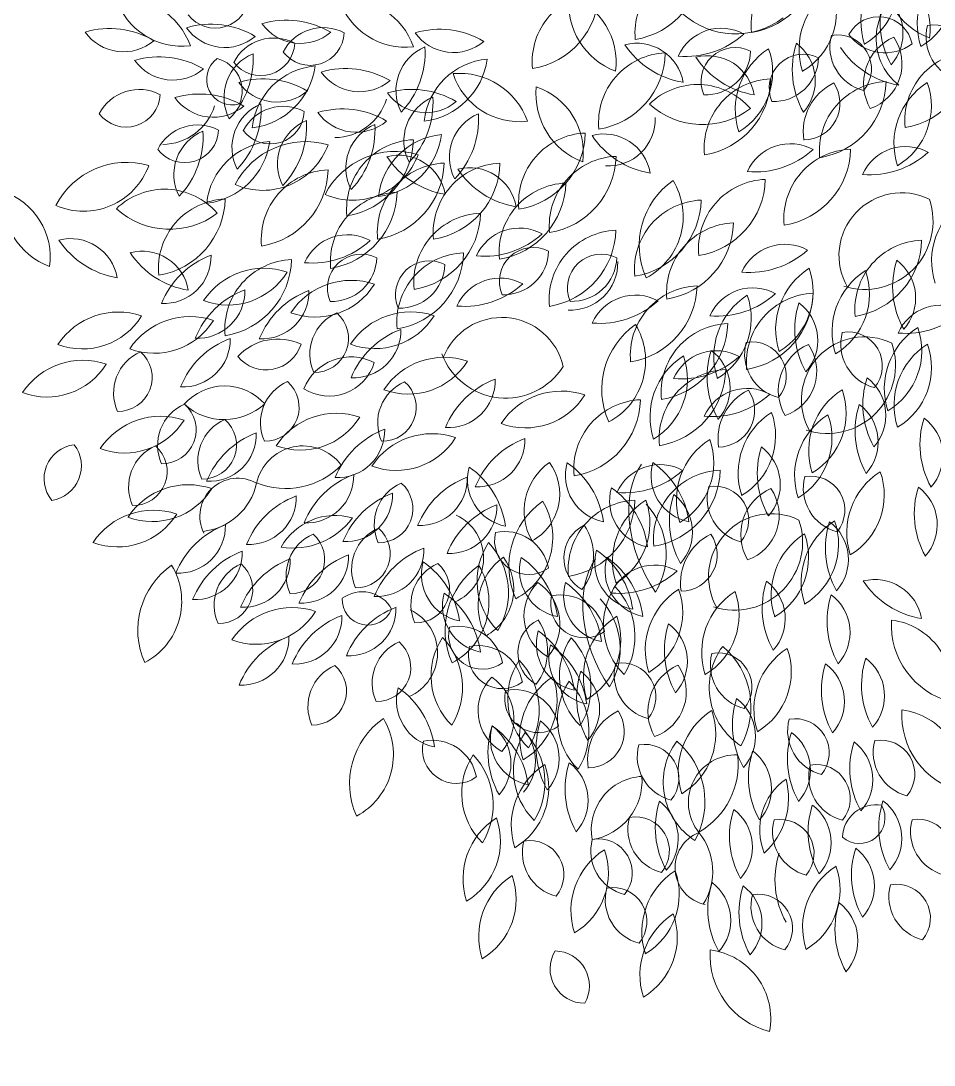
# Model space of a CAD drawing. Header units: millimetres. Extents: x -18002 to 19000, y -38859 to 21000.
# Drawn here: x -6977 to -5978, y 7218 to 8361 of the extents above; entities that cross this region are included whole.
import ezdxf

# ---------------------------------------------------------------- set-up
doc = ezdxf.new("R2010")
doc.units = ezdxf.units.MM
doc.layers.get('0').update_dxf_attribs({"lineweight": 25})
doc.layers.add('K-Hatch', color=7, linetype='Continuous', lineweight=25)
doc.layers.add('www.cadblocksfree.com', color=7, linetype='Continuous', lineweight=5)

# ---------------------------------------------------------------- blocks, each defined once
blk = doc.blocks.new('A$C76BB5F72')
at = {"color": 58, "true_color": 0x4d6600}
for centre, major_axis, ratio, start_param, end_param in [((1.031, 0.2509), (0.0047, 0.1418), 1, 0.073223, 1.699183), ((0.864, 0.3967), (0.0053, 0.1613), 1, 3.335082, 4.720481), ((0.7943, 0.237), (0.0047, 0.1418), 1, 0.073281, 1.699241), ((1.2607, 0.2589), (0.0048, 0.1474), 1, 0.601065, 1.917016), ((1.0473, 0.3355), (0.0047, 0.1421), 1, 3.713445, 5.087775), ((1.3757, 0.2542), (0.0048, 0.1474), 1, 0.601064, 1.917015), ((1.1624, 0.3308), (0.0047, 0.1421), 1, 3.713473, 5.087802), ((0.062, 0.1587), (0.0049, 0.1474), 1, -1.194121, 0.121829), ((0.1841, 0.3496), (0.0047, 0.1421), 1, 1.918248, 3.292578), ((0.5845, 0.1776), (0.0047, 0.1418), 1, 0.073223, 1.699183), ((0.4175, 0.3233), (0.0053, 0.1613), 1, 3.335082, 4.720481), ((0.6647, 0.2966), (0.0049, 0.1474), 1, 1.498677, 2.814628), ((0.4718, 0.1775), (0.0047, 0.1421), 1, 4.611083, 5.985412), ((-0.0583, 0.086), (0.0058, 0.1767), 1, -0.503255, 0.320067), ((-0.0301, 0.3113), (0.0032, 0.096), 1, 2.222352, 3.877584), ((0.0162, 0.1559), (0.003, 0.0915), 1, -0.454945, 1.128924), ((-0.0101, 0.2399), (0.0023, 0.0693), 1, 2.2575, 4.699649), ((0.2539, 0.0674), (0.0058, 0.1767), 1, -0.503319, 0.320004), ((0.2821, 0.2927), (0.0032, 0.096), 1, 2.222336, 3.877569), ((0.8283, 0.1503), (0.0032, 0.096), 1, -0.470458, 1.184775), ((0.756, 0.3655), (0.0058, 0.1767), 1, 3.087056, 3.910379), ((0.72, 0.054), (0.0047, 0.1418), 1, 0.073281, 1.699241), ((0.5529, 0.1997), (0.0053, 0.1613), 1, 3.335119, 4.720518), ((0.8566, 0.1375), (0.0023, 0.0693), 1, -0.435294, 2.006854), ((0.7964, 0.2018), (0.003, 0.0915), 1, 3.135462, 4.719331), ((0.9955, 0.124), (0.0023, 0.0693), 1, -0.435267, 2.006881), ((0.0625, -0.0127), (0.0058, 0.1767), 1, -0.503255, 0.320068), ((0.9353, 0.1882), (0.003, 0.0915), 1, 3.135471, 4.71934), ((0.0907, 0.2126), (0.0032, 0.096), 1, 2.222351, 3.877584), ((0.2944, 0.0067), (0.0049, 0.1474), 1, -1.194122, 0.121829), ((0.4165, 0.1977), (0.0047, 0.1421), 1, 1.918314, 3.292644), ((0.1588, -0.0387), (0.0032, 0.096), 1, 0.427146, 2.082378), ((-0.0546, 0.039), (0.0058, 0.1767), 1, 3.984718, 4.80804), ((-0.192, -0.0524), (0.0032, 0.096), 1, 0.427146, 2.082378), ((-0.4053, 0.0252), (0.0058, 0.1767), 1, 3.984718, 4.80804), ((0.2709, -0.1124), (0.0047, 0.1421), 1, 0.123059, 1.497388), ((0.1119, 0.0491), (0.0049, 0.1474), 1, 3.293873, 4.609823), ((0.3897, 0.0364), (0.0053, 0.1613), 1, 3.335082, 4.720481), ((-0.0798, -0.1262), (0.0047, 0.1421), 1, 0.123059, 1.497388), ((-0.2388, 0.0354), (0.0049, 0.1474), 1, 3.293873, 4.609823), ((0.039, 0.0227), (0.0053, 0.1613), 1, 3.335082, 4.720481), ((0.6194, -0.1569), (0.0047, 0.1418), 1, 0.073223, 1.699183), ((0.4524, -0.0112), (0.0053, 0.1613), 1, 3.335082, 4.720481), ((0.8969, 0.1297), (0.0058, 0.1767), 1, 3.087158, 3.91048), ((1.0979, -0.1423), (0.0047, 0.1418), 1, 0.073281, 1.699241), ((0.9309, 0.0034), (0.0053, 0.1613), 1, 3.335082, 4.720481), ((0.2687, -0.1707), (0.0047, 0.1418), 1, 0.073223, 1.699183), ((0.1017, -0.0249), (0.0053, 0.1613), 1, 3.335082, 4.720481), ((0.3827, -0.1709), (0.0047, 0.1418), 1, 0.073281, 1.699241), ((0.032, -0.1846), (0.0047, 0.1418), 1, 0.073281, 1.699241), ((0.9239, -0.2039), (0.0047, 0.1418), 1, 0.073281, 1.699241), ((0.7569, -0.0582), (0.0053, 0.1613), 1, 3.335086, 4.720484), ((0.8225, -0.1967), (0.0053, 0.1613), 1, 0.642311, 2.02771), ((0.6088, -0.1379), (0.0047, 0.1418), 1, 3.663644, 5.289604), ((1.1966, -0.2177), (0.0042, 0.1281), 1, -0.420699, 2.130061), ((-0.1778, -0.244), (0.0047, 0.1418), 1, 0.073223, 1.699183), ((-0.3448, -0.0983), (0.0053, 0.1613), 1, 3.335082, 4.720481), ((0.1729, -0.2303), (0.0047, 0.1418), 1, 0.073223, 1.699183), ((0.0059, -0.0845), (0.0053, 0.1613), 1, 3.335082, 4.720481), ((1.1212, -0.1476), (0.0046, 0.139), 1, 2.861645, 5.075292), ((1.4049, -0.2285), (0.0049, 0.1474), 1, 0.601095, 1.917046), ((0.4167, -0.2576), (0.0032, 0.096), 1, -0.470458, 1.184775), ((0.066, -0.2713), (0.0032, 0.096), 1, -0.470458, 1.184775), ((-0.0063, -0.0561), (0.0058, 0.1767), 1, 3.087056, 3.910379), ((0.3444, -0.0424), (0.0058, 0.1767), 1, 3.087056, 3.910379), ((1.2427, -0.3281), (0.0047, 0.1418), 1, 0.07322, 1.69918), ((0.0943, -0.2841), (0.0023, 0.0693), 1, -0.435294, 2.006854), ((0.3084, -0.3539), (0.0047, 0.1418), 1, 0.073281, 1.699241), ((0.1413, -0.2081), (0.0053, 0.1613), 1, 3.335119, 4.720518), ((0.445, -0.2703), (0.0023, 0.0693), 1, -0.435294, 2.006854), ((0.3848, -0.2061), (0.003, 0.0915), 1, 3.135462, 4.719331), ((0.584, -0.2839), (0.0023, 0.0693), 1, -0.435267, 2.006881), ((-0.0423, -0.3676), (0.0047, 0.1418), 1, 0.073281, 1.699241), ((-0.2094, -0.2219), (0.0053, 0.1613), 1, 3.335119, 4.720518), ((0.0341, -0.2198), (0.003, 0.0915), 1, 3.135462, 4.719331), ((0.2333, -0.2976), (0.0023, 0.0693), 1, -0.435267, 2.006881), ((0.5237, -0.2196), (0.003, 0.0915), 1, 3.135471, 4.71934), ((1.3547, -0.2815), (0.0058, 0.1767), 1, 1.291907, 2.11523), ((1.1288, -0.3041), (0.0032, 0.096), 1, 4.017564, 5.672797), ((0.173, -0.2334), (0.003, 0.0915), 1, 3.135471, 4.71934), ((1.0868, -0.3679), (0.0048, 0.1474), 1, 0.601065, 1.917016), ((0.8735, -0.2913), (0.0047, 0.1421), 1, 3.713445, 5.087775), ((1.2019, -0.3726), (0.0048, 0.1474), 1, 0.601064, 1.917015), ((0.9885, -0.296), (0.0047, 0.1421), 1, 3.713473, 5.087802), ((0.8204, -0.1643), (0.0058, 0.1767), 1, 3.087158, 3.91048), ((1.0214, -0.4364), (0.0047, 0.1418), 1, 0.073281, 1.699241), ((0.8544, -0.2907), (0.0053, 0.1613), 1, 3.335082, 4.720481), ((1.2768, -0.4148), (0.0032, 0.096), 1, -0.470458, 1.184775), ((1.2044, -0.1996), (0.0058, 0.1767), 1, 3.087159, 3.910481), ((0.746, -0.4908), (0.0053, 0.1613), 1, 0.642311, 2.02771), ((0.5322, -0.4319), (0.0047, 0.1418), 1, 3.663644, 5.289604), ((0.8474, -0.498), (0.0047, 0.1418), 1, 0.073281, 1.699241), ((0.6803, -0.3523), (0.0053, 0.1613), 1, 3.335086, 4.720484), ((1.1201, -0.5118), (0.0042, 0.1281), 1, -0.420699, 2.130061), ((1.0447, -0.4416), (0.0046, 0.139), 1, 2.861645, 5.075292), ((1.3283, -0.5226), (0.0049, 0.1474), 1, 0.601095, 1.917046), ((1.115, -0.446), (0.0047, 0.1421), 1, 3.713487, 5.087816), ((1.2782, -0.5755), (0.0058, 0.1767), 1, 1.291907, 2.11523), ((1.0523, -0.5982), (0.0032, 0.096), 1, 4.017564, 5.672797), ((1.0103, -0.662), (0.0048, 0.1474), 1, 0.601065, 1.917016), ((0.797, -0.5854), (0.0047, 0.1421), 1, 3.713445, 5.087775), ((1.1254, -0.6667), (0.0048, 0.1474), 1, 0.601064, 1.917015), ((0.912, -0.5901), (0.0047, 0.1421), 1, 3.713473, 5.087802), ((1.4104, -0.6034), (0.0058, 0.1767), 1, 1.291906, 2.115229), ((1.1845, -0.626), (0.0032, 0.096), 1, 4.017562, 5.672795), ((0.5477, -0.7393), (0.004, 0.1215), 1, 0.646107, 2.126683), ((0.3894, -0.7043), (0.0036, 0.1094), 1, 3.680361, 5.375633), ((0.6066, -0.6667), (0.0032, 0.096), 1, 1.32475, 2.979982), ((0.4129, -0.7852), (0.0058, 0.1767), 1, -1.40088, -0.577558), ((0.6309, -0.5251), (0.0058, 0.1767), 1, 3.087158, 3.91048), ((0.794, -0.8034), (-0.0919, 0.1913), 0.647834, 0.34295, 1.798552), ((0.7811, -0.6665), (0.0032, 0.096), 1, 1.32478, 2.980013), ((0.8319, -0.7972), (0.0047, 0.1418), 1, 0.073281, 1.699241), ((0.5874, -0.7849), (0.0058, 0.1767), 1, -1.400885, -0.577563), ((0.6649, -0.6514), (0.0053, 0.1613), 1, 3.335082, 4.720481), ((0.6967, -0.7179), (0.0032, 0.096), 1, 1.324774, 2.980007), ((0.503, -0.8363), (0.0058, 0.1767), 1, -1.400884, -0.577561), ((0.5565, -0.8515), (0.0053, 0.1613), 1, 0.642311, 2.02771), ((0.3428, -0.7927), (0.0047, 0.1418), 1, 3.663644, 5.289604), ((0.6579, -0.8588), (0.0047, 0.1418), 1, 0.073281, 1.699241), ((0.4909, -0.713), (0.0053, 0.1613), 1, 3.335086, 4.720484), ((0.5685, -0.827), (0.0048, 0.1474), 1, 4.191457, 5.507408), ((0.9306, -0.8725), (0.0042, 0.1281), 1, -0.420699, 2.130061), ((0.8552, -0.8024), (0.0046, 0.139), 1, 2.861645, 5.075292), ((1.1389, -0.8833), (0.0049, 0.1474), 1, 0.601095, 1.917046), ((0.9255, -0.8068), (0.0047, 0.1421), 1, 3.713487, 5.087816), ((0.4539, -0.9326), (0.004, 0.1215), 1, 0.646107, 2.126683), ((0.2956, -0.8977), (0.0036, 0.1094), 1, 3.680361, 5.375633), ((0.5128, -0.8601), (0.0032, 0.096), 1, 1.32475, 2.979982), ((0.3191, -0.9785), (0.0058, 0.1767), 1, -1.40088, -0.577558), ((0.7002, -0.9968), (-0.0919, 0.1913), 0.647834, 0.34295, 1.798552), ((0.6873, -0.8599), (0.0032, 0.096), 1, 1.32478, 2.980013), ((0.4936, -0.9783), (0.0058, 0.1767), 1, -1.400885, -0.577563), ((0.6029, -0.9113), (0.0032, 0.096), 1, 1.324774, 2.980007), ((0.4092, -1.0297), (0.0058, 0.1767), 1, -1.400884, -0.577561), ((1.0887, -0.9363), (0.0058, 0.1767), 1, 1.291907, 2.11523), ((0.8628, -0.9589), (0.0032, 0.096), 1, 4.017564, 5.672797), ((1.142, -0.9747), (0.0032, 0.096), 1, -1.368021, 0.287212), ((1.2651, -0.7839), (0.0058, 0.1767), 1, 2.189528, 3.01285), ((0.8209, -1.0227), (0.0048, 0.1474), 1, 0.601065, 1.917016), ((0.6075, -0.9461), (0.0047, 0.1421), 1, 3.713445, 5.087775), ((0.9359, -1.0274), (0.0048, 0.1474), 1, 0.601064, 1.917015), ((0.7225, -0.9508), (0.0047, 0.1421), 1, 3.713473, 5.087802), ((1.2209, -0.9641), (0.0058, 0.1767), 1, 1.291906, 2.115229), ((0.995, -0.9867), (0.0032, 0.096), 1, 4.017562, 5.672795), ((0.4747, -1.0203), (0.0048, 0.1474), 1, 4.191457, 5.507408), ((1.3367, -0.9718), (0.0053, 0.1613), 1, 1.53995, 2.925349), ((1.1575, -1.1022), (0.0047, 0.1418), 1, 4.56123, 6.18719)]:
    blk.add_ellipse(centre, major_axis=major_axis, ratio=ratio, start_param=start_param, end_param=end_param, dxfattribs=at)
at = {"color": 96, "true_color": 0x006600}
for centre, major_axis, start_param, end_param in [((0.6273, 0.3827), (0.0053, 0.1613), 3.335141, 4.720539), ((0.6559, 0.1196), (0.0032, 0.096), -1.3681, 0.287133), ((0.779, 0.3104), (0.0058, 0.1767), 2.189529, 3.012851), ((0.8009, 0.094), (0.0032, 0.096), -1.368017, 0.287216), ((0.9241, 0.2848), (0.0058, 0.1767), 2.189533, 3.012855), ((0.1974, -0.0553), (0.0058, 0.1767), -0.503254, 0.320068), ((0.2256, 0.17), (0.0032, 0.096), 2.222352, 3.877584), ((0.5978, 0.1115), (0.0049, 0.1474), 1.498683, 2.814634), ((0.4049, -0.0076), (0.0047, 0.1421), 4.611084, 5.985413), ((0.7904, 0.211), (0.0053, 0.1613), 2.437518, 3.822917), ((0.5889, -0.0655), (0.0032, 0.096), -1.368021, 0.287212), ((0.7121, 0.1252), (0.0058, 0.1767), 2.189529, 3.012851), ((0.2157, -0.0252), (0.0053, 0.1613), 3.335141, 4.720539), ((0.3154, -0.1344), (0.0032, 0.096), -1.36802, 0.287213), ((0.4386, 0.0564), (0.0058, 0.1767), 2.189529, 3.012851), ((-0.135, -0.0389), (0.0053, 0.1613), 3.335141, 4.720539), ((0.9579, -0.2906), (0.0032, 0.096), -0.470462, 1.184771), ((0.8856, -0.0754), (0.0058, 0.1767), 3.087024, 3.910347), ((0.8814, -0.5847), (0.0032, 0.096), -0.470462, 1.184771), ((0.809, -0.3695), (0.0058, 0.1767), 3.087024, 3.910347), ((0.2464, -0.8354), (0.0032, 0.0971), 3.58946, 5.874126), ((0.4353, -0.7992), (0.0023, 0.0693), 1.359914, 3.802063), ((0.386, -0.8722), (0.003, 0.0915), -1.352507, 0.231361), ((0.582, -0.8348), (0.0025, 0.0747), 0.498451, 2.643311), ((0.4572, -0.8307), (0.0036, 0.1107), 4.077285, 5.347414), ((0.4724, -0.8818), (0.0047, 0.1421), 1.020677, 2.395007), ((0.247, -0.9053), (0.0048, 0.1474), 4.191457, 5.507408), ((0.6919, -0.9454), (0.0032, 0.096), -0.470462, 1.184771), ((0.6196, -0.7302), (0.0058, 0.1767), 3.087024, 3.910347), ((0.1526, -1.0287), (0.0032, 0.0971), 3.58946, 5.874126), ((0.3415, -0.9925), (0.0023, 0.0693), 1.359914, 3.802063), ((0.2922, -1.0655), (0.003, 0.0915), -1.352507, 0.231361), ((0.4882, -1.0282), (0.0025, 0.0747), 0.498451, 2.643311), ((0.3634, -1.0241), (0.0036, 0.1107), 4.077285, 5.347414), ((0.3786, -1.0751), (0.0047, 0.1421), 1.020677, 2.395007), ((0.1532, -1.0987), (0.0048, 0.1474), 4.191457, 5.507408), ((0.9457, -1.0991), (0.0047, 0.1418), 0.970842, 2.596802), ((0.7276, -1.1388), (0.0053, 0.1613), 4.232715, 5.618114), ((0.5349, -1.1214), (0.0047, 0.1421), 1.020677, 2.395006), ((0.3095, -1.145), (0.0048, 0.1474), 4.191457, 5.507408), ((0.8519, -1.2925), (0.0047, 0.1418), 0.970842, 2.596802), ((0.6338, -1.3322), (0.0053, 0.1613), 4.232715, 5.618114), ((0.4411, -1.3148), (0.0047, 0.1421), 1.020677, 2.395006), ((0.2157, -1.3383), (0.0048, 0.1474), 4.191457, 5.507408)]:
    blk.add_ellipse(centre, major_axis=major_axis, ratio=1, start_param=start_param, end_param=end_param, dxfattribs=at)
at = {"color": 98, "true_color": 0x004700}
for centre, major_axis, start_param, end_param in [((1.3052, 0.3644), (0.0048, 0.1474), 1.498638, 2.814589), ((1.1123, 0.2453), (0.0047, 0.1421), 4.611055, 5.985384), ((1.1346, 0.2038), (0.0048, 0.1474), 0.601065, 1.917016), ((0.9212, 0.2804), (0.0047, 0.1421), 3.713477, 5.087806), ((1.2644, 0.225), (0.0737, 0.0949), 1.113272, 3.142095), ((-0.3933, 0.1607), (0.0048, 0.1474), -1.194186, 0.121765), ((-0.2712, 0.3516), (0.0047, 0.1421), 1.918249, 3.292578), ((-0.2037, 0.3158), (0.0023, 0.0693), 2.257561, 4.699709), ((1.329, 0.2584), (0.0058, 0.1767), 1.291936, 2.115259), ((1.103, 0.2358), (0.0032, 0.096), 4.017596, 5.672829), ((-0.2123, 0.0777), (0.0058, 0.1767), -0.503318, 0.320004), ((1.1497, 0.2005), (0.0023, 0.0693), -1.332875, 1.109274), ((1.2615, 0.1839), (0.0023, 0.0693), 4.052715, 6.494864), ((-0.419, 0.0689), (0.0058, 0.1767), -0.503318, 0.320004), ((-0.3908, 0.2942), (0.0032, 0.096), 2.222352, 3.877584), ((-0.1841, 0.303), (0.0032, 0.096), 2.222378, 3.877611), ((1.0654, 0.1634), (0.0023, 0.0693), 4.052729, 6.494878), ((1.3375, 0.2283), (0.003, 0.0915), 1.340306, 2.924175), ((-0.0845, 0.1348), (0.003, 0.0915), -0.454944, 1.128925), ((-0.1109, 0.2189), (0.0023, 0.0693), 2.257501, 4.69965), ((1.15, 0.1615), (0.0058, 0.1767), 1.291936, 2.115258), ((0.9241, 0.1388), (0.0032, 0.096), 4.017596, 5.672829), ((1.1415, 0.2079), (0.003, 0.0915), 1.340229, 2.924098), ((1.1624, 0.2876), (0.003, 0.0915), 2.237867, 3.821736), ((1.2214, 0.1339), (0.0034, 0.1027), 0.447466, 2.127616), ((1.1006, 0.1734), (0.0032, 0.0963), 3.511213, 5.34704), ((-0.318, 0.0112), (0.0058, 0.1767), -0.503319, 0.320004), ((-0.0898, 0.1056), (0.0032, 0.096), 0.427146, 2.082378), ((-0.3031, 0.1832), (0.0058, 0.1767), 3.984718, 4.80804), ((0.2609, 0.1193), (0.0032, 0.096), 0.427146, 2.082378), ((0.0476, 0.1969), (0.0058, 0.1767), 3.984718, 4.80804), ((1.0044, 0.0801), (0.0048, 0.1474), 0.601066, 1.917017), ((0.791, 0.1567), (0.0047, 0.1421), 3.713445, 5.087775), ((1.2191, 0.3045), (0.0058, 0.1767), 2.189533, 3.012855), ((1.3444, 0.0572), (0.0047, 0.1418), 0.07322, 1.69918), ((1.1774, 0.2029), (0.0053, 0.1613), 3.335086, 4.720484), ((-0.2898, 0.2365), (0.0032, 0.096), 2.222376, 3.877608), ((-0.1691, 0.142), (0.0017, 0.0522), 0.65756, 3.466582), ((-0.2172, 0.1182), (0.0022, 0.0684), 4.351572, 6.05563), ((0.2048, 0.2031), (0.0048, 0.1474), 3.293839, 4.60979), ((0.3638, 0.0416), (0.0047, 0.1421), 0.123091, 1.49742), ((-0.1058, -0.0338), (0.0058, 0.1767), -0.503318, 0.320004), ((-0.1459, 0.1894), (0.0048, 0.1474), 3.293839, 4.60979), ((0.0131, 0.0279), (0.0047, 0.1421), 0.123091, 1.49742), ((-0.0776, 0.1915), (0.0032, 0.096), 2.222376, 3.877608), ((0.9353, 0.0012), (0.0047, 0.1418), 0.073278, 1.699238), ((0.7682, 0.1469), (0.0053, 0.1613), 3.335148, 4.720547), ((1.1063, 0.0351), (0.0036, 0.1107), 0.486892, 1.757021), ((0.9957, 0.093), (0.0025, 0.0747), 3.191166, 5.336025), ((1.1703, -0.0044), (0.0047, 0.1418), 0.073281, 1.699241), ((1.0033, 0.1413), (0.0053, 0.1613), 3.335119, 4.720518), ((1.328, 0.0112), (0.0048, 0.1474), 0.601065, 1.917016), ((1.1147, 0.0878), (0.0047, 0.1421), 3.713445, 5.087775), ((-0.359, 0.0298), (0.003, 0.0915), -0.454951, 1.128918), ((-0.3854, 0.1139), (0.0023, 0.0693), 2.257555, 4.699704), ((-0.236, -0.0647), (0.0058, 0.1767), -0.503255, 0.320068), ((-0.3112, 0.1201), (0.0036, 0.1107), 3.179686, 4.449815), ((-0.2078, 0.1606), (0.0032, 0.096), 2.222354, 3.877587), ((-0.0736, 0.0032), (0.0032, 0.096), 0.427221, 2.082454), ((-0.287, 0.0808), (0.0058, 0.1767), 3.984673, 4.807996), ((-0.0651, -0.0046), (0.003, 0.0915), -0.454945, 1.128924), ((0.0396, 0.1338), (0.0036, 0.1107), 3.179686, 4.449815), ((0.2771, 0.0169), (0.0032, 0.096), 0.427221, 2.082454), ((0.0637, 0.0945), (0.0058, 0.1767), 3.984673, 4.807996), ((-0.0915, 0.0795), (0.0023, 0.0693), 2.257556, 4.699705), ((0.5977, 0.0612), (0.0032, 0.096), 3.120001, 4.775234), ((-0.2397, -0.0427), (0.003, 0.0915), -0.454945, 1.128923), ((-0.2661, 0.0413), (0.0023, 0.0693), 2.257505, 4.699654), ((-0.0195, -0.1465), (0.0053, 0.1613), -0.255246, 1.130152), ((-0.1067, 0.0573), (0.0047, 0.1418), 2.766041, 4.392001), ((0.1641, -0.1665), (0.0053, 0.1613), -0.255246, 1.130152), ((0.9693, -0.0855), (0.0032, 0.096), -0.470464, 1.184769), ((1.2044, -0.0911), (0.0032, 0.096), -0.470458, 1.184775), ((-0.3851, -0.1889), (0.0053, 0.1613), -0.255246, 1.130152), ((0.0768, 0.0373), (0.0047, 0.1418), 2.766041, 4.392001), ((0.1704, -0.1088), (0.0032, 0.096), -1.36802, 0.287213), ((0.2935, 0.082), (0.0058, 0.1767), 2.189497, 3.012819), ((1.132, 0.1241), (0.0058, 0.1767), 3.087058, 3.91038), ((-0.4724, 0.0148), (0.0047, 0.1418), 2.766041, 4.392001), ((-0.3068, -0.2241), (0.0047, 0.1418), -0.824365, 0.801595), ((0.517, -0.2114), (0.0047, 0.1418), 0.073251, 1.699212), ((0.35, -0.0657), (0.0053, 0.1613), 3.335119, 4.720518), ((-0.4895, -0.1021), (0.0049, 0.1474), 1.498683, 2.814634), ((-0.6824, -0.2212), (0.0047, 0.1421), 4.611078, 5.985407), ((0.7931, -0.2462), (0.0047, 0.1418), 0.073278, 1.699238), ((0.6261, -0.1004), (0.0053, 0.1613), 3.335148, 4.720547), ((-0.297, -0.0026), (0.0053, 0.1613), 2.437543, 3.822942), ((0.343, -0.273), (0.0047, 0.1418), 0.073251, 1.699212), ((0.176, -0.1273), (0.0053, 0.1613), 3.335141, 4.720539), ((0.619, -0.3078), (0.0047, 0.1418), 0.07322, 1.69918), ((0.452, -0.162), (0.0053, 0.1613), 3.335119, 4.720518), ((0.8587, -0.2929), (0.0047, 0.1418), 0.073278, 1.699238), ((0.6917, -0.1471), (0.0053, 0.1613), 3.335148, 4.720547), ((-0.4984, -0.2791), (0.0032, 0.096), -1.368098, 0.287135), ((-0.3752, -0.0883), (0.0058, 0.1767), 2.189494, 3.012816), ((1.0757, -0.1824), (0.0053, 0.1613), 3.335082, 4.720481), ((-0.3533, -0.3047), (0.0032, 0.096), -1.368021, 0.287212), ((-0.2302, -0.1139), (0.0058, 0.1767), 2.189529, 3.012851), ((-0.3083, -0.2195), (0.0032, 0.096), 3.119911, 4.775143), ((-0.1497, -0.382), (0.0058, 0.1767), 0.394351, 1.217673), ((-0.1045, -0.391), (0.0049, 0.1474), -0.296499, 1.019452), ((0.5212, -0.2329), (0.0032, 0.096), 3.120001, 4.775234), ((-0.1777, -0.1765), (0.0047, 0.1421), 2.815854, 4.190183), ((0.0734, -0.4157), (0.0048, 0.1474), -0.296562, 1.019389), ((0.0002, -0.2011), (0.0047, 0.1421), 2.815852, 4.190181), ((0.377, -0.3597), (0.0032, 0.096), -0.470385, 1.184848), ((0.3047, -0.1445), (0.0058, 0.1767), 3.087157, 3.91048), ((-0.2394, -0.2903), (0.0032, 0.096), 3.119906, 4.775139), ((-0.0808, -0.4529), (0.0058, 0.1767), 0.394351, 1.217673), ((-0.1087, -0.2916), (0.0032, 0.096), 3.120001, 4.775234), ((0.0499, -0.4541), (0.0058, 0.1767), 0.394251, 1.217573), ((0.6531, -0.3944), (0.0032, 0.096), -0.470462, 1.184771), ((0.7847, -0.4211), (0.0047, 0.1418), 0.073278, 1.699238), ((0.6177, -0.2754), (0.0053, 0.1613), 3.335082, 4.720481), ((0.8928, -0.3796), (0.0032, 0.096), -0.470464, 1.184769), ((-0.4016, -0.4804), (0.0049, 0.1474), -0.296499, 1.019452), ((0.1951, -0.4799), (0.0048, 0.1474), -0.296562, 1.019389), ((0.5807, -0.1792), (0.0058, 0.1767), 3.087023, 3.910345), ((0.9607, -0.423), (0.0048, 0.1474), 0.601065, 1.917016), ((0.7474, -0.3464), (0.0047, 0.1421), 3.713477, 5.087806), ((1.1551, -0.3684), (0.0058, 0.1767), 1.291936, 2.115259), ((0.9292, -0.391), (0.0032, 0.096), 4.017596, 5.672829), ((-0.4747, -0.2659), (0.0047, 0.1421), 2.815854, 4.190183), ((-0.2551, -0.4895), (0.0048, 0.1474), -0.296562, 1.019389), ((0.0808, -0.4185), (0.003, 0.0915), 0.442628, 2.026496), ((-0.0013, -0.3868), (0.0023, 0.0693), 3.155107, 5.597256), ((0.1219, -0.2654), (0.0047, 0.1421), 2.815854, 4.190183), ((0.3809, -0.4721), (0.0042, 0.1281), -1.318305, 1.232454), ((-0.3282, -0.2749), (0.0047, 0.1421), 2.815854, 4.190183), ((-0.0761, -0.4987), (0.0036, 0.1107), -0.410679, 0.85945), ((0.0787, -0.3711), (0.0032, 0.096), 3.119942, 4.775175), ((0.2373, -0.5336), (0.0058, 0.1767), 0.394251, 1.217573), ((1.1637, -0.3985), (0.003, 0.0915), 1.340306, 2.924175), ((1.0876, -0.4429), (0.0023, 0.0693), 4.052715, 6.494864), ((1.3084, -0.4889), (0.0048, 0.1474), 0.601065, 1.917016), ((1.0951, -0.4123), (0.0047, 0.1421), 3.713473, 5.087802), ((-0.2693, -0.3896), (0.0032, 0.096), 3.119911, 4.775143), ((-0.1107, -0.5521), (0.0058, 0.1767), 0.394351, 1.217673), ((-0.0999, -0.3761), (0.0025, 0.0747), 2.293588, 4.438447), ((0.9676, -0.4189), (0.003, 0.0915), 1.340229, 2.924098), ((0.8916, -0.4633), (0.0023, 0.0693), 4.052729, 6.494878), ((1.0475, -0.4929), (0.0034, 0.1027), 0.447466, 2.127616), ((0.9267, -0.4534), (0.0032, 0.0963), 3.511213, 5.34704), ((-0.4736, -0.5786), (0.0049, 0.1474), -0.296497, 1.019454), ((-0.3195, -0.4981), (0.003, 0.0915), 0.44266, 2.026529), ((-0.4017, -0.4663), (0.0023, 0.0693), 3.155015, 5.597163), ((0.0728, -0.5271), (0.0034, 0.1027), -0.450109, 1.230041), ((0.2631, -0.5728), (0.0048, 0.1474), -0.296562, 1.019389), ((0.3887, -0.3694), (0.0046, 0.139), 1.964085, 4.177731), ((0.8305, -0.5467), (0.0048, 0.1474), 0.601066, 1.917017), ((0.6172, -0.4701), (0.0047, 0.1421), 3.713445, 5.087775), ((0.8187, -0.5078), (0.0032, 0.096), -0.470468, 1.184765), ((0.7464, -0.2926), (0.0058, 0.1767), 3.087023, 3.910345), ((0.9762, -0.4653), (0.0058, 0.1767), 1.291936, 2.115258), ((0.7502, -0.4879), (0.0032, 0.096), 4.017596, 5.672829), ((-0.5468, -0.3641), (0.0047, 0.1421), 2.815912, 4.190241), ((0.0284, -0.408), (0.0032, 0.0963), 2.613669, 4.449497), ((0.19, -0.3582), (0.0047, 0.1421), 2.815854, 4.190183), ((0.8433, -0.592), (0.0047, 0.1418), 0.07322, 1.69918), ((0.6763, -0.4463), (0.0053, 0.1613), 3.335086, 4.720484), ((1.294, -0.5211), (0.0058, 0.1767), 1.29191, 2.115232), ((1.0681, -0.5437), (0.0032, 0.096), 4.017564, 5.672796), ((-0.1843, -0.593), (0.0036, 0.1093), -0.8076, 0.887672), ((-0.0199, -0.5589), (0.003, 0.0915), 0.442665, 2.026534), ((-0.102, -0.5271), (0.0023, 0.0693), 3.155107, 5.597256), ((0.2191, -0.5591), (0.003, 0.0915), 0.44266, 2.026529), ((0.1369, -0.5273), (0.0023, 0.0693), 3.155107, 5.597256), ((0.2711, -0.4729), (0.0032, 0.096), 3.119942, 4.775174), ((0.4296, -0.6354), (0.0058, 0.1767), 0.394251, 1.217574), ((0.5023, -0.6417), (0.0049, 0.1474), -0.296502, 1.019449), ((0.4292, -0.4271), (0.0047, 0.1421), 2.815912, 4.190241), ((0.9325, -0.5916), (0.0036, 0.1107), 0.486892, 1.757021), ((0.8218, -0.5338), (0.0025, 0.0747), 3.191166, 5.336025), ((1.1542, -0.6156), (0.0048, 0.1474), 0.601065, 1.917016), ((0.9409, -0.539), (0.0047, 0.1421), 3.713445, 5.087775), ((-0.3151, -0.6929), (0.0048, 0.1474), -0.296562, 1.019389), ((-0.2298, -0.6049), (0.003, 0.0915), 0.442665, 2.026534), ((-0.312, -0.5731), (0.0023, 0.0693), 3.155104, 5.597253), ((-0.1854, -0.4308), (0.004, 0.1215), 2.441333, 3.921909), ((0.0434, -0.687), (0.0049, 0.1474), -0.296499, 1.019452), ((0.6693, -0.6536), (0.0047, 0.1418), 0.073278, 1.699238), ((0.5022, -0.5079), (0.0053, 0.1613), 3.335148, 4.720547), ((-0.3882, -0.4784), (0.0047, 0.1421), 2.815852, 4.190181), ((-0.1476, -0.6362), (0.003, 0.0915), 0.442661, 2.02653), ((-0.2297, -0.6044), (0.0023, 0.0693), 3.155107, 5.597256), ((-0.0298, -0.4725), (0.0047, 0.1421), 2.815852, 4.190181), ((0.0459, -0.5748), (0.0032, 0.096), 3.11991, 4.775143), ((0.2045, -0.7374), (0.0058, 0.1767), 0.394351, 1.217674), ((0.2386, -0.7286), (0.0048, 0.1474), -0.296569, 1.019382), ((-0.216, -0.5824), (0.0032, 0.096), 3.11991, 4.775143), ((-0.0575, -0.7449), (0.0058, 0.1767), 0.394351, 1.217673), ((0.1655, -0.5141), (0.0047, 0.1421), 2.815854, 4.190183), ((0.3318, -0.5936), (0.0032, 0.096), 3.120001, 4.775234), ((0.4903, -0.7561), (0.0058, 0.1767), 0.394351, 1.217673), ((0.8842, -0.7171), (0.0048, 0.1474), 0.601065, 1.917016), ((0.6709, -0.6405), (0.0047, 0.1421), 3.713477, 5.087806), ((-0.483, -0.6731), (0.0023, 0.0699), 0.156249, 2.28705), ((-0.5478, -0.6471), (0.0023, 0.071), 3.324162, 5.402227), ((-0.2889, -0.69), (0.003, 0.0915), 0.442665, 2.026534), ((-0.3711, -0.6582), (0.0023, 0.0693), 3.155107, 5.597256), ((-0.0247, -0.7032), (0.0032, 0.0971), -0.898595, 1.386071), ((1.0786, -0.6624), (0.0058, 0.1767), 1.291936, 2.115259), ((0.8527, -0.6851), (0.0032, 0.096), 4.017596, 5.672829), ((-0.06, -0.5347), (0.0052, 0.1583), 2.790605, 3.972048), ((0.4068, -0.6757), (0.0032, 0.096), 1.324745, 2.979978), ((0.213, -0.7941), (0.0058, 0.1767), -1.40088, -0.577558), ((0.7033, -0.7403), (0.0032, 0.096), -0.470464, 1.184769), ((1.2319, -0.783), (0.0048, 0.1474), 0.601065, 1.917016), ((1.0186, -0.7064), (0.0047, 0.1421), 3.713473, 5.087802), ((-0.2586, -0.8328), (0.0049, 0.1474), -0.296502, 1.019449), ((-0.1578, -0.7493), (0.0025, 0.0772), -0.486207, 2.0662), ((-0.0174, -0.6671), (0.0032, 0.096), 3.119911, 4.775143), ((0.1412, -0.8296), (0.0058, 0.1767), 0.394351, 1.217673), ((0.2143, -0.6725), (0.0032, 0.096), 3.11991, 4.775143), ((0.3729, -0.835), (0.0058, 0.1767), 0.394351, 1.217674), ((1.0872, -0.6926), (0.003, 0.0915), 1.340306, 2.924175), ((1.0111, -0.737), (0.0023, 0.0693), 4.052715, 6.494864), ((-0.3318, -0.6182), (0.0047, 0.1421), 2.815919, 4.190248), ((-0.2429, -0.655), (0.0042, 0.1263), 3.28891, 4.527672), ((0.0618, -0.7055), (0.0032, 0.096), 3.12, 4.775233), ((0.2204, -0.868), (0.0058, 0.1767), 0.394403, 1.217726), ((0.2122, -0.7661), (0.003, 0.0915), 0.44266, 2.026529), ((0.1301, -0.7343), (0.0023, 0.0693), 3.155107, 5.597256), ((0.8911, -0.713), (0.003, 0.0915), 1.340229, 2.924098), ((0.8151, -0.7574), (0.0023, 0.0693), 4.052729, 6.494878), ((0.971, -0.787), (0.0034, 0.1027), 0.447466, 2.127616), ((0.8502, -0.7475), (0.0032, 0.0963), 3.511213, 5.34704), ((1.3988, -0.7444), (0.0058, 0.1767), 1.291908, 2.11523), ((1.1729, -0.767), (0.0032, 0.096), 4.017595, 5.672827), ((-0.33, -0.8847), (0.0049, 0.1474), -0.296499, 1.019452), ((-0.1346, -0.7111), (0.0032, 0.096), 3.11991, 4.775143), ((0.0239, -0.8736), (0.0058, 0.1767), 0.394351, 1.217673), ((0.754, -0.8408), (0.0048, 0.1474), 0.601066, 1.917017), ((0.5407, -0.7642), (0.0047, 0.1421), 3.713445, 5.087775), ((0.8996, -0.7594), (0.0058, 0.1767), 1.291936, 2.115258), ((0.6737, -0.782), (0.0032, 0.096), 4.017596, 5.672829), ((-0.4032, -0.6701), (0.0047, 0.1421), 2.815919, 4.190248), ((0.0409, -0.8745), (0.0042, 0.1264), -0.251288, 1.091659), ((0.2745, -0.7294), (0.0032, 0.096), 3.11991, 4.775143), ((0.4331, -0.8919), (0.0058, 0.1767), 0.394351, 1.217673), ((-0.279, -0.7698), (0.0032, 0.096), 3.12, 4.775233), ((-0.1204, -0.9323), (0.0058, 0.1767), 0.394351, 1.217673), ((-0.0453, -0.6633), (0.005, 0.1511), 3.014448, 4.109322), ((1.2175, -0.8151), (0.0058, 0.1767), 1.29191, 2.115232), ((0.9916, -0.8378), (0.0032, 0.096), 4.017564, 5.672796), ((0.0323, -0.8702), (0.003, 0.0915), 0.442692, 2.026561), ((-0.0499, -0.8384), (0.0023, 0.0693), 3.15518, 5.597329), ((0.1659, -0.858), (0.003, 0.0915), 0.442665, 2.026534), ((0.0838, -0.8262), (0.0023, 0.0693), 3.155104, 5.597253), ((0.856, -0.8857), (0.0036, 0.1107), 0.486892, 1.757021), ((0.7453, -0.8279), (0.0025, 0.0747), 3.191166, 5.336025), ((1.0777, -0.9097), (0.0048, 0.1474), 0.601065, 1.917016), ((0.8643, -0.8331), (0.0047, 0.1421), 3.713445, 5.087775), ((-0.2446, -0.8236), (0.0032, 0.096), 3.119942, 4.775175), ((-0.086, -0.9861), (0.0058, 0.1767), 0.394251, 1.217574), ((-0.0276, -0.831), (0.0032, 0.096), 3.119906, 4.775139), ((0.1309, -0.9935), (0.0058, 0.1767), 0.394351, 1.217673), ((0.126, -0.8173), (0.0032, 0.096), 3.119942, 4.775174), ((0.2845, -0.9798), (0.0058, 0.1767), 0.394251, 1.217574), ((0.6664, -0.8451), (0.0032, 0.096), 1.324792, 2.980025), ((0.4726, -0.9635), (0.0058, 0.1767), -1.400892, -0.57757), ((-0.2003, -0.9819), (0.0053, 0.1613), 0.642327, 2.027726), ((-0.414, -0.9231), (0.0047, 0.1418), 3.663647, 5.289607), ((-0.1145, -0.931), (0.003, 0.0915), 0.442661, 2.02653), ((-0.1966, -0.8992), (0.0023, 0.0693), 3.155107, 5.597256), ((-0.1467, -0.8394), (0.0032, 0.096), 3.120001, 4.775234), ((0.0118, -1.0019), (0.0058, 0.1767), 0.394236, 1.217558), ((0.287, -0.9297), (0.003, 0.0915), 0.442665, 2.026534), ((0.2048, -0.898), (0.0023, 0.0693), 3.155015, 5.597163), ((0.313, -0.8691), (0.0032, 0.096), 1.324745, 2.979978), ((0.1192, -0.9875), (0.0058, 0.1767), -1.40088, -0.577558), ((0.4264, -0.9825), (0.0053, 0.1613), 0.642315, 2.027713), ((0.2127, -0.9237), (0.0047, 0.1418), 3.663645, 5.289605), ((0.5223, -0.9528), (0.0032, 0.0963), 0.818491, 2.654319), ((0.3964, -0.9696), (0.0034, 0.1027), 4.037966, 5.718116), ((0.7303, -0.9714), (0.0047, 0.1421), 1.020695, 2.395024), ((0.5049, -0.995), (0.0049, 0.1474), 4.191491, 5.507442), ((0.0961, -0.9721), (0.0022, 0.0684), -1.034016, 0.670042), ((0.3558, -0.9328), (0.0032, 0.096), 1.324745, 2.979978), ((0.1621, -1.0512), (0.0058, 0.1767), -1.40088, -0.577558), ((0.5497, -0.9286), (0.0023, 0.0693), 1.359914, 3.802063), ((0.5004, -1.0016), (0.003, 0.0915), -1.352596, 0.231273), ((-0.0468, -1.0833), (0.0049, 0.1474), -0.296502, 1.019449), ((0.1076, -0.9197), (0.0017, 0.0522), 1.555154, 4.364176), ((0.0689, -0.9383), (0.0032, 0.096), 3.120001, 4.775234), ((0.2275, -1.1008), (0.0058, 0.1767), 0.394351, 1.217673), ((-0.12, -0.8688), (0.0047, 0.1421), 2.815919, 4.190248), ((-0.0416, -0.9552), (0.0032, 0.096), 3.119942, 4.775174), ((0.117, -1.1177), (0.0058, 0.1767), 0.394253, 1.217575), ((0.6947, -1.0778), (0.0048, 0.1474), 0.601065, 1.917016), ((0.4814, -1.0012), (0.0047, 0.1421), 3.713477, 5.087806), ((0.8891, -1.0232), (0.0058, 0.1767), 1.291936, 2.115259), ((0.6632, -1.0458), (0.0032, 0.096), 4.017596, 5.672829), ((-0.1497, -0.9981), (0.0032, 0.096), 3.120001, 4.775234), ((0.0089, -1.1606), (0.0058, 0.1767), 0.394351, 1.217673), ((0.5472, -1.0101), (0.0032, 0.096), 1.324745, 2.979978), ((0.3535, -1.1285), (0.0058, 0.1767), -1.40088, -0.577558), ((0.2079, -1.09), (0.003, 0.0915), 0.442665, 2.026534), ((0.1258, -1.0582), (0.0023, 0.0693), 3.155107, 5.597256), ((0.5726, -1.0384), (0.0032, 0.096), 1.324792, 2.980025), ((0.3788, -1.1569), (0.0058, 0.1767), -1.400892, -0.57757), ((1.0424, -1.1437), (0.0048, 0.1474), 0.601065, 1.917016), ((0.8291, -1.0672), (0.0047, 0.1421), 3.713473, 5.087802), ((0.8977, -1.0533), (0.003, 0.0915), 1.340306, 2.924175), ((0.8216, -1.0977), (0.0023, 0.0693), 4.052715, 6.494864), ((1.2913, -1.0935), (0.0058, 0.1767), 1.291907, 2.11523), ((1.0654, -1.1161), (0.0032, 0.096), 4.017562, 5.672795), ((0.0769, -1.1381), (0.003, 0.0915), 0.442665, 2.026534), ((-0.0053, -1.1063), (0.0023, 0.0693), 3.155209, 5.597358), ((0.7016, -1.0737), (0.003, 0.0915), 1.340229, 2.924098), ((0.6256, -1.1182), (0.0023, 0.0693), 4.052729, 6.494878), ((0.7815, -1.1477), (0.0034, 0.1027), 0.447466, 2.127616), ((0.6607, -1.1082), (0.0032, 0.0963), 3.511213, 5.34704), ((1.2094, -1.1051), (0.0058, 0.1767), 1.291908, 2.11523), ((0.9835, -1.1277), (0.0032, 0.096), 4.017595, 5.672827), ((0.4286, -1.1462), (0.0032, 0.0963), 0.818491, 2.654319), ((0.3026, -1.163), (0.0034, 0.1027), 4.037966, 5.718116), ((0.5645, -1.2015), (0.0048, 0.1474), 0.601066, 1.917017), ((0.3512, -1.1249), (0.0047, 0.1421), 3.713445, 5.087775), ((0.6365, -1.1647), (0.0047, 0.1421), 1.020695, 2.395024), ((0.4111, -1.1883), (0.0049, 0.1474), 4.191491, 5.507442), ((0.7102, -1.1201), (0.0058, 0.1767), 1.291936, 2.115258), ((0.4842, -1.1428), (0.0032, 0.096), 4.017596, 5.672829), ((0.262, -1.1261), (0.0032, 0.096), 1.324745, 2.979978), ((0.0683, -1.2445), (0.0058, 0.1767), -1.40088, -0.577558), ((0.4559, -1.1219), (0.0023, 0.0693), 1.359914, 3.802063), ((0.4066, -1.195), (0.003, 0.0915), -1.352596, 0.231273), ((1.028, -1.1759), (0.0058, 0.1767), 1.29191, 2.115232), ((0.8021, -1.1985), (0.0032, 0.096), 4.017564, 5.672796), ((0.6665, -1.2465), (0.0036, 0.1107), 0.486892, 1.757021), ((0.5558, -1.1886), (0.0025, 0.0747), 3.191166, 5.336025), ((0.8882, -1.2704), (0.0048, 0.1474), 0.601065, 1.917016), ((0.6749, -1.1938), (0.0047, 0.1421), 3.713445, 5.087775), ((1.358, -1.1552), (0.0053, 0.1613), 1.539902, 2.9253), ((1.1788, -1.2856), (0.0047, 0.1418), 4.561231, 6.187191), ((0.2316, -1.2949), (0.0053, 0.1613), 0.642328, 2.027726), ((0.0179, -1.2361), (0.0047, 0.1418), 3.663645, 5.289605), ((0.3534, -1.2489), (0.0032, 0.096), 4.017562, 5.672795), ((0.6277, -1.2215), (0.0058, 0.1767), 1.291936, 2.115259), ((0.4018, -1.2442), (0.0032, 0.096), 4.017595, 5.672827), ((1.0553, -1.1877), (0.003, 0.0915), 1.340228, 2.924097), ((0.9792, -1.2321), (0.0023, 0.0693), 4.052685, 6.494834), ((0.5293, -1.2312), (0.0058, 0.1767), 1.291936, 2.115259), ((0.4534, -1.2034), (0.0032, 0.096), 1.324745, 2.979978), ((0.3034, -1.2539), (0.0032, 0.096), 4.017509, 5.672741), ((0.2597, -1.3219), (0.0058, 0.1767), -1.40088, -0.577558), ((1.14, -1.2448), (0.0058, 0.1767), 1.291906, 2.115229), ((0.9141, -1.2675), (0.0032, 0.096), 4.017564, 5.672797), ((0.6725, -1.2844), (0.0023, 0.0693), 4.052681, 6.494829), ((1.2674, -1.2644), (0.0058, 0.1767), 1.291907, 2.11523), ((1.0415, -1.2871), (0.0032, 0.096), 4.017564, 5.672797), ((1.2298, -1.2313), (0.003, 0.0915), 1.340229, 2.924098), ((1.1538, -1.2757), (0.0023, 0.0693), 4.052681, 6.494829), ((0.7486, -1.24), (0.003, 0.0915), 1.340222, 2.924091), ((0.8584, -1.3337), (0.0032, 0.0971), -0.001019, 2.283647), ((1.0607, -1.2829), (0.0058, 0.1767), 1.291937, 2.115259), ((0.8348, -1.3055), (0.0032, 0.096), 4.017595, 5.672827), ((0.5476, -1.3806), (0.0048, 0.1474), 0.601065, 1.917016), ((0.3343, -1.304), (0.0047, 0.1421), 3.713473, 5.087802), ((0.6866, -1.3068), (0.0058, 0.1767), 1.291907, 2.11523), ((0.4607, -1.3294), (0.0032, 0.096), 4.017595, 5.672827), ((0.7046, -1.2563), (0.0052, 0.1583), 3.688228, 4.869672), ((1.0222, -1.3256), (0.0023, 0.0693), 4.05268, 6.494829), ((1.0983, -1.2812), (0.003, 0.0915), 1.340228, 2.924097), ((0.6727, -1.3898), (0.0036, 0.1094), 0.089986, 1.785258), ((0.5452, -1.2896), (0.004, 0.1215), 3.338888, 4.819464), ((1.0332, -1.3893), (0.0042, 0.1264), 0.646355, 1.989302), ((0.8144, -1.3249), (0.005, 0.1511), 3.911944, 5.006818), ((0.8706, -1.3854), (0.0058, 0.1767), 1.291906, 2.115229), ((0.6446, -1.408), (0.0032, 0.096), 4.017506, 5.672739), ((1.1824, -1.3931), (0.0058, 0.1767), 1.291906, 2.115229), ((0.9565, -1.4157), (0.0032, 0.096), 4.017564, 5.672797), ((1.144, -1.4069), (0.0023, 0.0684), -0.13639, 1.567668), ((1.1101, -1.3653), (0.0017, 0.0522), 2.45269, 5.261713), ((1.3265, -1.3845), (0.0058, 0.1767), 1.291901, 2.115224), ((1.1006, -1.4072), (0.0032, 0.096), 4.017595, 5.672827), ((0.6533, -1.4324), (0.0023, 0.0693), 4.052685, 6.494834), ((1.022, -1.402), (0.0058, 0.1767), 1.291901, 2.115224), ((0.7961, -1.4246), (0.0032, 0.096), 4.017596, 5.672829), ((0.4492, -1.4895), (0.0048, 0.1474), 0.601064, 1.917015), ((0.2359, -1.4129), (0.0047, 0.1421), 3.713449, 5.087778), ((0.7294, -1.388), (0.003, 0.0915), 1.340229, 2.924098), ((1.0245, -1.3933), (0.003, 0.0915), 1.340229, 2.924098), ((0.9484, -1.4377), (0.0023, 0.0693), 4.05268, 6.494829), ((1.3059, -1.393), (0.003, 0.0915), 1.340223, 2.924092), ((1.2298, -1.4374), (0.0023, 0.0693), 4.052802, 6.494951), ((0.5776, -1.4773), (0.0023, 0.0693), 4.052803, 6.494951), ((0.8114, -1.4666), (0.0025, 0.0772), 0.411523, 2.963929), ((0.6846, -1.4743), (0.0042, 0.1263), 4.186519, 5.425281), ((0.5142, -1.4364), (0.003, 0.0915), 1.340306, 2.924175), ((0.4381, -1.4808), (0.0023, 0.0693), 4.052729, 6.494878), ((0.6537, -1.4328), (0.003, 0.0915), 1.3403, 2.924169), ((1.2708, -1.4814), (0.0058, 0.1767), 1.291906, 2.115229), ((1.0449, -1.504), (0.0032, 0.096), 4.017509, 5.672741), ((0.6693, -1.5544), (0.0048, 0.1474), 0.601065, 1.917016), ((0.456, -1.4778), (0.0047, 0.1421), 3.713476, 5.087805), ((1.1147, -1.4914), (0.0058, 0.1767), 1.291906, 2.115229), ((1.1418, -1.5881), (0.0048, 0.1474), 0.601065, 1.917016), ((0.9284, -1.5115), (0.0047, 0.1421), 3.713445, 5.087775), ((0.4811, -1.6071), (0.0048, 0.1474), 0.601064, 1.917015), ((0.2678, -1.5305), (0.0047, 0.1421), 3.713477, 5.087806), ((0.8139, -1.5974), (0.0049, 0.1474), 0.601095, 1.917046), ((0.6005, -1.5208), (0.0047, 0.1421), 3.713495, 5.087824), ((0.6833, -1.5321), (0.003, 0.0915), 1.340228, 2.924097), ((0.6073, -1.5765), (0.0023, 0.0693), 4.05268, 6.494829), ((0.9778, -1.5514), (0.0058, 0.1767), 1.291936, 2.115259), ((0.7519, -1.5741), (0.0032, 0.096), 4.017596, 5.672829), ((1.0413, -1.5581), (0.0058, 0.1767), 1.291906, 2.115229), ((0.8154, -1.5807), (0.0032, 0.096), 4.017509, 5.672741), ((1.2617, -1.5255), (0.003, 0.0915), 1.340306, 2.924175), ((1.1857, -1.5699), (0.0023, 0.0693), 4.052728, 6.494877), ((0.9805, -1.546), (0.003, 0.0915), 1.3403, 2.924169), ((0.9045, -1.5904), (0.0023, 0.0693), 4.052803, 6.494951), ((1.237, -1.5927), (0.0058, 0.1767), 1.291936, 2.115259), ((1.011, -1.6153), (0.0032, 0.096), 4.017507, 5.67274), ((0.8099, -1.6856), (0.0049, 0.1474), 0.601095, 1.917046), ((0.5965, -1.609), (0.0047, 0.1421), 3.71349, 5.087819), ((0.5491, -1.6733), (0.0023, 0.0699), 1.053793, 3.184594), ((0.4884, -1.7078), (0.0023, 0.071), 4.221806, 6.299871), ((0.9668, -1.6448), (0.0053, 0.1613), 1.539939, 2.925338), ((0.7876, -1.7752), (0.0047, 0.1418), 4.561267, 6.187227)]:
    blk.add_ellipse(centre, major_axis=major_axis, ratio=1, start_param=start_param, end_param=end_param, dxfattribs=at)
at = {"color": 66, "true_color": 0x638500}
for centre, major_axis, start_param, end_param in [((0.8573, 0.3961), (0.0053, 0.1613), 2.437516, 3.822915), ((0.7805, -0.0105), (0.0047, 0.1418), -0.824338, 0.801622), ((0.0556, -0.0952), (0.0058, 0.1767), -0.503255, 0.320067), ((0.0838, 0.1301), (0.0032, 0.096), 2.222351, 3.877584), ((0.3699, -0.017), (0.0032, 0.096), 0.427147, 2.08238), ((0.1566, 0.0606), (0.0058, 0.1767), 3.984724, 4.808046), ((0.0192, -0.0308), (0.0032, 0.096), 0.427147, 2.08238), ((-0.1942, 0.0469), (0.0058, 0.1767), 3.984724, 4.808046), ((0.5568, -0.1093), (0.0047, 0.1418), 0.073281, 1.699241), ((0.206, -0.123), (0.0047, 0.1418), 0.073281, 1.699241), ((0.6406, -1.0757), (0.0047, 0.1421), 1.020697, 2.395026), ((0.4152, -1.0993), (0.0049, 0.1474), 4.191492, 5.507442), ((0.3819, -1.0321), (0.0023, 0.0693), 1.359979, 3.802128), ((0.3327, -1.1051), (0.003, 0.0915), -1.35251, 0.231359), ((0.5468, -1.2691), (0.0047, 0.1421), 1.020697, 2.395026), ((0.3214, -1.2927), (0.0049, 0.1474), 4.191492, 5.507442), ((0.2881, -1.2254), (0.0023, 0.0693), 1.359979, 3.802128), ((0.2389, -1.2984), (0.003, 0.0915), -1.35251, 0.231359)]:
    blk.add_ellipse(centre, major_axis=major_axis, ratio=1, start_param=start_param, end_param=end_param, dxfattribs=at)

msp = doc.modelspace()

# ---------------------------------------------------------------- hatches: boundary and pattern name
at = {"layer": 'K-Hatch', "linetype": 'Continuous'}
h = msp.add_hatch(color=256, dxfattribs=at)
h.dxf.hatch_style = 1
edge = h.paths.add_edge_path()
edge.add_ellipse((-14293.1, 4974.1), major_axis=(2.5, 76.2), ratio=1, start_angle=161.3364, end_angle=176.7158, ccw=False)
edge.add_ellipse((-14253.9, 4859.1), major_axis=(2.6, 79), ratio=1, start_angle=37.5163, end_angle=58.4067, ccw=False)
edge.add_line((-14300, 4923.4), (-14300, 4940))
edge.add_ellipse((-14256.3, 4963.6), major_axis=(1.6, 49.1), ratio=1, start_angle=64.7246, end_angle=116.1115, ccw=False)
edge.add_line((-14300, 4986), (-14300, 5022.8))
edge.add_ellipse((-14339.5, 5088.1), major_axis=(2.5, 76.2), ratio=1, start_angle=161.3365, end_angle=213.0922, ccw=False)
edge.add_ellipse((-14300.3, 4973), major_axis=(2.6, 79), ratio=1, start_angle=1.6722, end_angle=58.4103, ccw=False)
edge.add_line((-14300, 5052.1), (-14300, 5089.3))
edge.add_ellipse((-14286.2, 5183.2), major_axis=(3.1, 94.7), ratio=1, start_angle=125.4487, end_angle=172.6216, ccw=False)
edge.add_ellipse((-14352.2, 5081), major_axis=(1.7, 51.5), ratio=1, start_angle=-78.3862, end_angle=16.4516, ccw=False)
edge.add_line((-14300, 5091.7), (-14300, 5163.1))
edge.add_ellipse((-14244.2, 5229.2), major_axis=(2.8, 86.5), ratio=1, start_angle=139.661, end_angle=141.7287, ccw=False)
edge.add_ellipse((-14338.3, 5238.5), major_axis=(2.5, 76), ratio=1, start_angle=158.4825, end_angle=212.0895, ccw=False)
edge.add_ellipse((-14291.5, 5129.3), major_axis=(2.8, 86.5), ratio=1, start_angle=7.533, end_angle=64.753, ccw=False)
edge.add_line((-14300, 5215.4), (-14300, 5255.4))
edge.add_ellipse((-14291.6, 5291.6), major_axis=(1.2, 37.2), ratio=1, start_angle=129.3484, end_angle=168.8406, ccw=False)
edge.add_ellipse((-14277.5, 5246.6), major_axis=(1.6, 49.1), ratio=1, start_angle=29.2116, end_angle=64.6823, ccw=False)
edge.add_ellipse((-14277.5, 5246.6), major_axis=(1.6, 49.1), ratio=1, start_angle=-26.0667, end_angle=29.2116)
edge.add_line((-14300, 5290.2), (-14300, 5337.1))
edge.add_ellipse((-14294.5, 5388.3), major_axis=(1.7, 51.5), ratio=1, start_angle=127.3314, end_angle=175.775, ccw=False)
edge.add_ellipse((-14309.6, 5267.5), major_axis=(3.1, 94.7), ratio=1, start_angle=-3.9515, end_angle=18.3349, ccw=False)
edge.add_line((-14300, 5361.8), (-14300, 5387.3))
edge.add_ellipse((-14230.4, 5419.1), major_axis=(2.5, 76.2), ratio=1, start_angle=109.9076, end_angle=115.9804, ccw=False)
edge.add_ellipse((-14295.9, 5316.7), major_axis=(2.6, 79), ratio=1, start_angle=-68.4218, end_angle=4.8684)
edge.add_line((-14300, 5395.7), (-14300, 5468.1))
edge.add_ellipse((-14351.4, 5524.2), major_axis=(2.5, 76), ratio=1, start_angle=158.4825, end_angle=224.428, ccw=False)
edge.add_ellipse((-14304.6, 5414.9), major_axis=(2.8, 86.5), ratio=1, start_angle=-1.1954, end_angle=64.753, ccw=False)
edge.add_line((-14300, 5501.3), (-14300, 5555))
edge.add_ellipse((-14241.8, 5604.2), major_axis=(2.5, 76.2), ratio=1, start_angle=109.9076, end_angle=132.1138, ccw=False)
edge.add_ellipse((-14307.3, 5501.8), major_axis=(2.6, 79), ratio=1, start_angle=-3.389, end_angle=6.9803, ccw=False)
edge.add_line((-14300, 5581.2), (-14300, 5639.3))
edge.add_ellipse((-14280.5, 5672.5), major_axis=(1.3, 38), ratio=1, start_angle=139.033, end_angle=151.0479, ccw=False)
edge.add_ellipse((-14269.7, 5636.6), major_axis=(1.2, 37.5), ratio=1, start_angle=55.6954, end_angle=79.6068, ccw=False)
edge.add_ellipse((-14269.7, 5636.6), major_axis=(1.2, 37.5), ratio=1, start_angle=-42.4791, end_angle=55.6954)
edge.add_line((-14300, 5658.8), (-14300, 6362.3))
edge.add_ellipse((-14299.8, 6371.8), major_axis=(-6.74, 6.74), ratio=1, start_angle=107.0752, end_angle=134.0964, ccw=False)
edge.add_spline(control_points=[(-14304.3, 6363.4), (-14302.9, 6365.4), (-14301.4, 6367.4), (-14300, 6369.5)], knot_values=[0.526144, 0.526144, 0.526144, 0.526144, 0.539522, 0.539522, 0.539522, 0.539522], degree=3, periodic=0)
edge.add_ellipse((-14299.8, 6371.8), major_axis=(-6.74, 6.74), ratio=1, start_angle=-44.0964, end_angle=107.0752)
edge.add_ellipse((-14318.1, 6385.7), major_axis=(-6.74, 6.74), ratio=1, start_angle=0, end_angle=360, ccw=False)
edge.add_ellipse((-14299.8, 6371.8), major_axis=(-6.74, 6.74), ratio=1, start_angle=-44.0964, end_angle=107.0752, ccw=False)
edge.add_line((-14300, 6381.3), (-14300, 6451.3))
edge.add_ellipse((-14309.8, 6455.1), major_axis=(-6.74, 6.74), ratio=1, start_angle=0, end_angle=360, ccw=False)
edge.add_line((-14300, 6459.1), (-14300, 6647.2))
edge.add_ellipse((-14311.8, 6645.3), major_axis=(-6.74, 6.74), ratio=1, start_angle=-109.4416, end_angle=11.242, ccw=False)
edge.add_ellipse((-14311.8, 6645.3), major_axis=(-6.74, 6.74), ratio=1, start_angle=11.242, end_angle=250.5584, ccw=False)
edge.add_ellipse((-14311.1, 6654.7), major_axis=(6.74, 6.74), ratio=1, start_angle=-78.758, end_angle=160.5584, ccw=False)
edge.add_line((-14300, 6661.2), (-14300, 7806))
edge.add_arc((-24734.1, -2751.8), 14843.8, 45.33762, 46.41308)
edge.add_line((-14500, 8000), (-14500, 3400))
edge.add_line((-14500, 3400), (-14300, 3400))
edge.add_line((-14300, 3400), (-14300, 4795.1))
edge.add_ellipse((-14301.2, 4871.3), major_axis=(2.5, 76.2), ratio=1, start_angle=161.3403, end_angle=182.7649, ccw=False)
edge.add_ellipse((-14262, 4756.3), major_axis=(2.6, 79), ratio=1, start_angle=30.6374, end_angle=58.4103, ccw=False)
edge.add_line((-14300, 4825.7), (-14300, 4898.2))
edge = h.paths.add_edge_path(flags=16)
edge.add_ellipse((-14344, 4869.7), major_axis=(1.2, 37.5), ratio=1, start_angle=8.9524, end_angle=131.0383, ccw=False)
edge.add_ellipse((-14378.7, 4883.7), major_axis=(1.3, 38), ratio=1, start_angle=190.4604, end_angle=309.5248, ccw=False)
edge = h.paths.add_edge_path(flags=16)
edge.add_ellipse((-14378.1, 5035.4), major_axis=(2.5, 76.2), ratio=1, start_angle=161.3399, end_angle=240.0831)
edge.add_ellipse((-14338.9, 4920.4), major_axis=(2.6, 79), ratio=1, start_angle=-16.988, end_angle=58.4104)
edge = h.paths.add_edge_path(flags=16)
edge.add_ellipse((-14347.4, 5175.8), major_axis=(2.6, 79), ratio=1, start_angle=85.8682, end_angle=161.2666, ccw=False)
edge.add_ellipse((-14450.8, 5112), major_axis=(2.5, 76.2), ratio=1, start_angle=264.1953, end_angle=342.9386, ccw=False)
edge = h.paths.add_edge_path(flags=16)
edge.add_ellipse((-14350.2, 6381.5), major_axis=(6.74, 6.74), ratio=1, start_angle=0, end_angle=360, ccw=False)
edge = h.paths.add_edge_path(flags=16)
edge.add_ellipse((-14342.3, 6513.2), major_axis=(-6.74, 6.74), ratio=1, start_angle=0, end_angle=360, ccw=False)
edge.add_ellipse((-14360.5, 6527.1), major_axis=(-6.74, 6.74), ratio=1, start_angle=0, end_angle=360, ccw=False)
edge = h.paths.add_edge_path(flags=16)
edge.add_ellipse((-14392.7, 6522.9), major_axis=(6.74, 6.74), ratio=1, start_angle=0, end_angle=360, ccw=False)
edge = h.paths.add_edge_path(flags=16)
edge.add_ellipse((-14313.7, 6540.1), major_axis=(6.74, 6.74), ratio=1, start_angle=0, end_angle=360, ccw=False)
edge = h.paths.add_edge_path(flags=16)
edge.add_ellipse((-14320.8, 6585.4), major_axis=(6.74, 6.74), ratio=1, start_angle=0, end_angle=360, ccw=False)
edge = h.paths.add_edge_path(flags=16)
edge.add_ellipse((-14352.2, 6596.5), major_axis=(-6.74, 6.74), ratio=1, start_angle=0, end_angle=360, ccw=False)
h.paths.add_polyline_path([(-14300, 3100), (-15500, 3100), (-15500, 3000), (-14300, 3000)])
h.paths.add_polyline_path([(-13300, 3100), (-14300, 3100), (-14300, 3000), (-13300, 3000)])
h.paths.add_polyline_path([(-12300, 3100), (-13300, 3100), (-13300, 3000), (-12300, 3000)])
h.paths.add_polyline_path([(-11150, 3100), (-12300, 3100), (-12300, 3000), (-11150, 3000)])
h.paths.add_polyline_path([(-15500, 3100), (-17000, 3100), (-17000, 3000), (-15500, 3000)])
h.paths.add_polyline_path([(-5000, 3100), (-7500, 3100), (-7500, 3000), (-5000, 3000)])

# ---------------------------------------------------------------- block references
at = {"layer": 'www.cadblocksfree.com', "color": 55, "true_color": 0x9db536, "xscale": 536.0887061872047, "yscale": 536.0887061872047, "zscale": 536.0887061872047}
msp.add_blockref('A$C76BB5F72', (-6654.9, 8220.7), dxfattribs=at)

doc.saveas('drawing.dxf')
